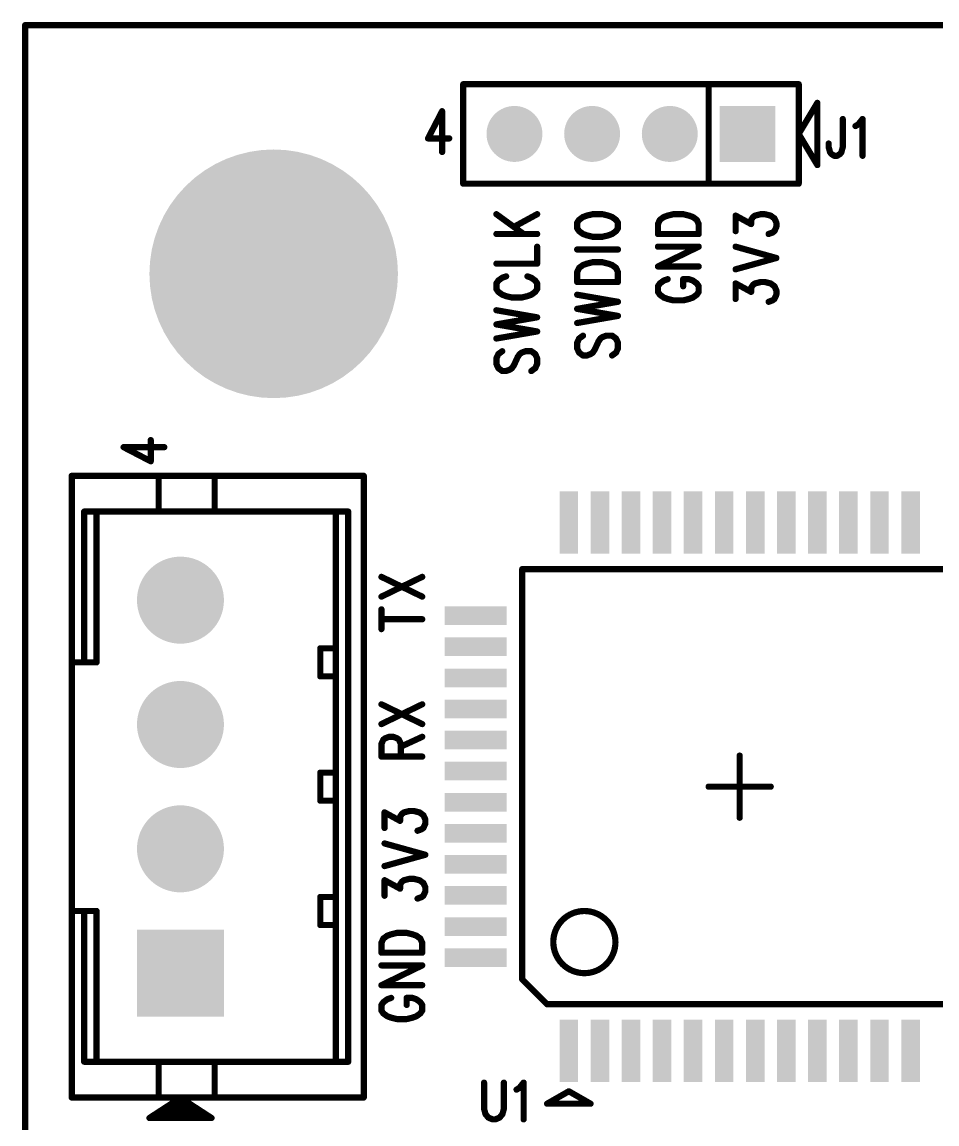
# Model space of a CAD drawing. Extents: x 100 to 147.9, y 92.1 to 144.1.
# Drawn here: x 99.95 to 114.68, y 126.32 to 144.05 of the extents above; entities that cross this region are included whole.
import ezdxf

# ---------------------------------------------------------------- set-up
doc = ezdxf.new("R2010")
doc.units = 0
doc.layers.get('0').update_dxf_attribs({"linetype": 'CONTINUOUS'})
doc.layers.add('MASK-TOP_PHO', color=10, linetype='CONTINUOUS')
doc.layers.add('SILK-TOP_PHO', color=9, linetype='CONTINUOUS')

# ---------------------------------------------------------------- blocks, each defined once
blk = doc.blocks.new('ROUND_1')
at = {"const_width": 0.050038}
blk.add_lwpolyline([(-0.025018, 0, 1), (0.025018, 0, 1)], format="xyb", close=True, dxfattribs=at)
blk = doc.blocks.new('ROUND_32')
at = {"const_width": 1.999996}
blk.add_lwpolyline([(-0.999998, 0, 1), (0.999998, 0, 1)], format="xyb", close=True, dxfattribs=at)
blk = doc.blocks.new('ROUND_11')
at = {"const_width": 0.44996}
blk.add_lwpolyline([(-0.22498, 0, 1), (0.22498, 0, 1)], format="xyb", close=True, dxfattribs=at)
blk = doc.blocks.new('ROUND_130')
at = {"const_width": 0.700024}
blk.add_lwpolyline([(-0.350012, 0, 1), (0.350012, 0, 1)], format="xyb", close=True, dxfattribs=at)
blk = doc.blocks.new('SQUARE_132')
blk.add_solid([(0.700024, 0.700024), (0.700024, -0.700024), (-0.700024, 0.700024), (-0.700024, -0.700024)])
blk = doc.blocks.new('SQUARE_234')
blk.add_solid([(0.44996, 0.44996), (0.44996, -0.44996), (-0.44996, 0.44996), (-0.44996, -0.44996)])
blk = doc.blocks.new('SQUARE_137')
blk.add_solid([(0.149986, 0.149986), (0.149986, -0.149986), (-0.149986, 0.149986), (-0.149986, -0.149986)])

msp = doc.modelspace()

# ---------------------------------------------------------------- linework, layer by layer
at = {"layer": 'MASK-TOP_PHO'}
for points, const_width in [([(143.999966, 143.999966), (100.000054, 143.999966)], 0.100076), ([(100.000054, 143.999966), (100.000054, 100.000054)], 0.100076), ([(108.7501, 135.64997), (108.7501, 136.349994)], 0.299972), ([(109.249972, 135.64997), (109.249972, 136.349994)], 0.299972), ([(109.750098, 135.64997), (109.750098, 136.349994)], 0.299972), ([(110.24997, 135.64997), (110.24997, 136.349994)], 0.299972), ([(110.750096, 135.64997), (110.750096, 136.349994)], 0.299972), ([(111.249968, 135.64997), (111.249968, 136.349994)], 0.299972), ([(111.750094, 135.64997), (111.750094, 136.349994)], 0.299972), ([(112.249966, 135.64997), (112.249966, 136.349994)], 0.299972), ([(112.750092, 135.64997), (112.750092, 136.349994)], 0.299972), ([(113.249964, 135.64997), (113.249964, 136.349994)], 0.299972), ([(113.75009, 135.64997), (113.75009, 136.349994)], 0.299972), ([(114.249962, 135.64997), (114.249962, 136.349994)], 0.299972), ([(107.599988, 134.500112), (106.899964, 134.500112)], 0.299972), ([(107.599988, 133.999986), (106.899964, 133.999986)], 0.299972), ([(107.599988, 133.500114), (106.899964, 133.500114)], 0.299972), ([(107.599988, 132.999988), (106.899964, 132.999988)], 0.299972), ([(107.599988, 132.500116), (106.899964, 132.500116)], 0.299972), ([(107.599988, 131.99999), (106.899964, 131.99999)], 0.299972), ([(107.599988, 131.500118), (106.899964, 131.500118)], 0.299972), ([(107.599988, 130.999992), (106.899964, 130.999992)], 0.299972), ([(107.599988, 130.50012), (106.899964, 130.50012)], 0.299972), ([(107.599988, 129.999994), (106.899964, 129.999994)], 0.299972), ([(107.599988, 129.500122), (106.899964, 129.500122)], 0.299972), ([(107.599988, 128.999996), (106.899964, 128.999996)], 0.299972), ([(108.7501, 127.150114), (108.7501, 127.849884)], 0.299972), ([(109.249972, 127.150114), (109.249972, 127.849884)], 0.299972), ([(109.750098, 127.150114), (109.750098, 127.849884)], 0.299972), ([(110.24997, 127.150114), (110.24997, 127.849884)], 0.299972), ([(110.750096, 127.150114), (110.750096, 127.849884)], 0.299972), ([(111.249968, 127.150114), (111.249968, 127.849884)], 0.299972), ([(111.750094, 127.150114), (111.750094, 127.849884)], 0.299972), ([(112.249966, 127.150114), (112.249966, 127.849884)], 0.299972), ([(112.750092, 127.150114), (112.750092, 127.849884)], 0.299972), ([(113.249964, 127.150114), (113.249964, 127.849884)], 0.299972), ([(113.75009, 127.150114), (113.75009, 127.849884)], 0.299972), ([(114.249962, 127.150114), (114.249962, 127.849884)], 0.299972)]:
    msp.add_lwpolyline(points, dxfattribs=dict(at, const_width=const_width))
at = {"layer": 'SILK-TOP_PHO', "const_width": 0.100076}
for points in [[(143.999966, 143.999966), (100.000054, 143.999966)], [(100.000054, 143.999966), (100.000054, 100.000054)], [(107.050078, 143.050006), (112.450118, 143.050006)], [(107.050078, 141.45006), (107.050078, 143.050006)], [(111.000032, 143.050006), (111.000032, 141.45006)], [(112.450118, 143.050006), (112.450118, 141.45006)], [(112.450118, 142.249906), (112.750092, 142.750032)], [(112.750092, 142.750032), (112.750092, 141.750034)], [(106.711242, 142.615666), (106.484166, 142.178024)], [(106.711242, 142.615666), (106.711242, 141.95933)], [(113.159032, 142.489174), (113.159032, 142.039086)], [(113.408968, 142.404592), (113.477294, 142.489174)], [(113.477294, 142.489174), (113.477294, 141.89837)], [(113.363756, 142.376652), (113.408968, 142.404592)], [(106.484166, 142.178024), (106.825034, 142.178024)], [(112.750092, 141.750034), (112.450118, 142.249906)], [(112.931702, 142.039086), (112.931702, 142.09522)], [(112.954562, 141.954758), (112.931702, 142.039086)], [(112.977168, 141.926564), (112.954562, 141.954758)], [(113.136426, 141.954758), (113.113566, 141.926564)], [(113.159032, 142.039086), (113.136426, 141.954758)], [(113.022634, 141.89837), (112.977168, 141.926564)], [(113.0681, 141.89837), (113.022634, 141.89837)], [(113.113566, 141.926564), (113.0681, 141.89837)], [(112.450118, 141.45006), (107.050078, 141.45006)], [(107.584494, 140.959078), (108.021882, 140.640816)], [(107.865672, 140.754608), (108.240576, 140.959078)], [(108.978192, 140.913612), (108.915708, 140.868146)], [(109.040676, 140.936472), (108.978192, 140.913612)], [(109.134402, 140.959078), (109.040676, 140.936472)], [(109.290612, 140.959078), (109.134402, 140.959078)], [(109.384338, 140.936472), (109.290612, 140.959078)], [(109.446822, 140.913612), (109.384338, 140.936472)], [(109.509306, 140.868146), (109.446822, 140.913612)], [(110.21568, 140.868146), (110.278164, 140.913612)], [(110.278164, 140.913612), (110.340648, 140.936472)], [(110.340648, 140.936472), (110.434374, 140.959078)], [(110.434374, 140.959078), (110.590584, 140.959078)], [(110.590584, 140.959078), (110.68431, 140.936472)], [(110.68431, 140.936472), (110.746794, 140.913612)], [(110.746794, 140.913612), (110.809278, 140.868146)], [(111.434372, 140.686282), (111.434372, 140.936472)], [(111.434372, 140.936472), (111.684308, 140.800074)], [(111.684308, 140.868146), (111.71555, 140.913612)], [(111.71555, 140.913612), (111.746792, 140.936472)], [(111.746792, 140.936472), (111.840518, 140.959078)], [(111.840518, 140.959078), (111.903002, 140.959078)], [(111.903002, 140.959078), (111.996982, 140.936472)], [(111.996982, 140.936472), (112.059466, 140.891006)], [(112.059466, 140.891006), (112.090708, 140.82268)], [(108.915708, 140.868146), (108.884466, 140.82268)], [(108.884466, 140.82268), (108.884466, 140.731748)], [(108.884466, 140.731748), (108.915708, 140.686282)], [(109.540548, 140.82268), (109.509306, 140.868146)], [(109.509306, 140.686282), (109.540548, 140.731748)], [(109.540548, 140.731748), (109.540548, 140.82268)], [(110.184438, 140.800074), (110.21568, 140.868146)], [(110.184438, 140.640816), (110.184438, 140.800074)], [(110.809278, 140.868146), (110.84052, 140.800074)], [(110.84052, 140.800074), (110.84052, 140.640816)], [(111.684308, 140.800074), (111.684308, 140.868146)], [(112.090708, 140.754608), (112.059466, 140.686282)], [(112.090708, 140.82268), (112.090708, 140.754608)], [(107.584494, 140.640816), (108.240576, 140.640816)], [(108.915708, 140.686282), (108.978192, 140.640816)], [(108.978192, 140.640816), (109.040676, 140.61821)], [(109.040676, 140.61821), (109.134402, 140.59535)], [(109.134402, 140.59535), (109.290612, 140.59535)], [(109.290612, 140.59535), (109.384338, 140.61821)], [(109.384338, 140.61821), (109.446822, 140.640816)], [(109.446822, 140.640816), (109.509306, 140.686282)], [(110.184438, 140.640816), (110.84052, 140.640816)], [(112.028224, 140.663676), (111.96574, 140.640816)], [(112.059466, 140.686282), (112.028224, 140.663676)], [(108.240576, 140.16355), (108.240576, 140.436346)], [(108.884466, 140.39088), (109.540548, 140.39088)], [(110.184438, 140.118084), (110.84052, 140.436346)], [(110.184438, 140.436346), (110.84052, 140.436346)], [(111.434372, 140.436346), (112.090708, 140.254482)], [(107.584494, 140.16355), (108.240576, 140.16355)], [(108.978192, 140.140944), (109.040676, 140.16355)], [(109.040676, 140.16355), (109.134402, 140.18641)], [(109.134402, 140.18641), (109.290612, 140.18641)], [(109.290612, 140.18641), (109.384338, 140.16355)], [(109.384338, 140.16355), (109.446822, 140.140944)], [(111.434372, 140.072618), (112.090708, 140.254482)], [(108.884466, 140.027152), (108.915708, 140.095478)], [(108.884466, 139.868148), (108.884466, 140.027152)], [(108.915708, 140.095478), (108.978192, 140.140944)], [(109.446822, 140.140944), (109.509306, 140.095478)], [(109.509306, 140.095478), (109.540548, 140.027152)], [(109.540548, 140.027152), (109.540548, 139.868148)], [(110.184438, 140.118084), (110.84052, 140.118084)], [(107.615736, 139.891008), (107.584494, 139.845542)], [(107.584494, 139.845542), (107.584494, 139.75461)], [(107.67822, 139.936474), (107.615736, 139.891008)], [(107.740704, 139.95908), (107.67822, 139.936474)], [(108.14685, 139.936474), (108.084366, 139.95908)], [(108.209334, 139.891008), (108.14685, 139.936474)], [(108.240576, 139.845542), (108.209334, 139.891008)], [(108.240576, 139.75461), (108.240576, 139.845542)], [(108.884466, 139.868148), (109.540548, 139.868148)], [(110.21568, 139.845542), (110.184438, 139.800076)], [(110.278164, 139.891008), (110.21568, 139.845542)], [(110.340648, 139.913614), (110.278164, 139.891008)], [(110.68431, 139.913614), (110.590584, 139.913614)], [(110.590584, 139.800076), (110.590584, 139.913614)], [(110.746794, 139.891008), (110.68431, 139.913614)], [(110.809278, 139.845542), (110.746794, 139.891008)], [(110.84052, 139.800076), (110.809278, 139.845542)], [(111.434372, 139.595352), (111.434372, 139.845542)], [(111.434372, 139.845542), (111.684308, 139.709144)], [(111.684308, 139.777216), (111.71555, 139.822682)], [(111.71555, 139.822682), (111.746792, 139.845542)], [(111.746792, 139.845542), (111.840518, 139.868148)], [(111.840518, 139.868148), (111.903002, 139.868148)], [(111.903002, 139.868148), (111.996982, 139.845542)], [(111.996982, 139.845542), (112.059466, 139.800076)], [(107.584494, 139.75461), (107.615736, 139.709144)], [(107.615736, 139.709144), (107.67822, 139.663678)], [(107.67822, 139.663678), (107.740704, 139.640818)], [(107.740704, 139.640818), (107.83443, 139.618212)], [(107.99064, 139.618212), (108.084366, 139.640818)], [(108.084366, 139.640818), (108.14685, 139.663678)], [(108.14685, 139.663678), (108.209334, 139.709144)], [(108.209334, 139.709144), (108.240576, 139.75461)], [(108.884466, 139.663678), (109.540548, 139.549886)], [(110.184438, 139.800076), (110.184438, 139.709144)], [(110.184438, 139.709144), (110.21568, 139.663678)], [(110.21568, 139.663678), (110.278164, 139.618212)], [(110.746794, 139.618212), (110.809278, 139.663678)], [(110.809278, 139.663678), (110.84052, 139.709144)], [(110.84052, 139.709144), (110.84052, 139.800076)], [(111.684308, 139.709144), (111.684308, 139.777216)], [(112.059466, 139.800076), (112.090708, 139.73175)], [(112.090708, 139.663678), (112.059466, 139.595352)], [(112.090708, 139.73175), (112.090708, 139.663678)], [(107.83443, 139.618212), (107.99064, 139.618212)], [(108.884466, 139.436348), (109.540548, 139.549886)], [(110.278164, 139.618212), (110.340648, 139.595352)], [(110.340648, 139.595352), (110.434374, 139.572746)], [(110.434374, 139.572746), (110.590584, 139.572746)], [(110.590584, 139.572746), (110.68431, 139.595352)], [(110.68431, 139.595352), (110.746794, 139.618212)], [(112.028224, 139.572746), (111.96574, 139.549886)], [(112.059466, 139.595352), (112.028224, 139.572746)], [(107.584494, 139.413742), (108.240576, 139.29995)], [(107.584494, 139.186412), (108.240576, 139.29995)], [(108.884466, 139.436348), (109.540548, 139.32281)], [(108.884466, 139.209018), (109.540548, 139.32281)], [(107.584494, 139.186412), (108.240576, 139.07262)], [(107.584494, 138.959082), (108.240576, 139.07262)], [(108.915708, 138.959082), (108.884466, 138.89101)], [(108.978192, 139.004548), (108.915708, 138.959082)], [(109.228128, 138.913616), (109.25937, 138.959082)], [(109.25937, 138.959082), (109.290612, 138.981942)], [(109.290612, 138.981942), (109.353096, 139.004548)], [(109.353096, 139.004548), (109.446822, 139.004548)], [(109.446822, 139.004548), (109.509306, 138.959082)], [(109.509306, 138.959082), (109.540548, 138.89101)], [(107.67822, 138.754612), (107.615736, 138.709146)], [(107.99064, 138.731752), (108.053124, 138.754612)], [(108.053124, 138.754612), (108.14685, 138.754612)], [(108.14685, 138.754612), (108.209334, 138.709146)], [(108.884466, 138.89101), (108.884466, 138.800078)], [(108.884466, 138.800078), (108.915708, 138.731752)], [(109.134402, 138.731752), (109.165644, 138.777218)], [(109.165644, 138.777218), (109.228128, 138.913616)], [(109.540548, 138.800078), (109.509306, 138.731752)], [(109.540548, 138.89101), (109.540548, 138.800078)], [(107.615736, 138.709146), (107.584494, 138.64082)], [(107.584494, 138.64082), (107.584494, 138.549888)], [(107.865672, 138.527282), (107.928156, 138.66368)], [(107.928156, 138.66368), (107.959398, 138.709146)], [(107.959398, 138.709146), (107.99064, 138.731752)], [(108.209334, 138.709146), (108.240576, 138.64082)], [(108.240576, 138.64082), (108.240576, 138.549888)], [(108.915708, 138.731752), (108.978192, 138.686286)], [(108.978192, 138.686286), (109.040676, 138.686286)], [(109.040676, 138.686286), (109.10316, 138.709146)], [(109.10316, 138.709146), (109.134402, 138.731752)], [(109.509306, 138.731752), (109.446822, 138.686286)], [(107.584494, 138.549888), (107.615736, 138.481816)], [(107.615736, 138.481816), (107.67822, 138.43635)], [(107.67822, 138.43635), (107.740704, 138.43635)], [(107.740704, 138.43635), (107.803188, 138.45921)], [(107.803188, 138.45921), (107.83443, 138.481816)], [(107.83443, 138.481816), (107.865672, 138.527282)], [(108.209334, 138.481816), (108.14685, 138.43635)], [(108.240576, 138.549888), (108.209334, 138.481816)], [(102.021894, 136.983978), (102.021894, 137.3251)], [(101.584252, 137.211308), (102.021894, 136.983978)], [(101.584252, 137.211308), (102.240588, 137.211308)], [(100.750116, 126.750064), (100.750116, 136.750044)], [(105.449878, 136.750044), (100.750116, 136.750044)], [(102.14991, 136.174988), (102.14991, 136.750044)], [(103.050086, 136.174988), (103.050086, 136.750044)], [(105.449878, 126.750064), (105.449878, 136.750044)], [(100.950014, 133.75005), (100.950014, 136.174988)], [(105.199942, 136.174988), (100.950014, 136.174988)], [(101.149912, 133.75005), (101.149912, 136.174988)], [(105.000044, 136.174988), (105.000044, 127.32512)], [(105.199942, 136.174988), (105.199942, 127.32512)], [(115.000024, 135.24992), (108.000038, 135.24992)], [(108.000038, 135.24992), (108.000038, 128.649984)], [(105.734358, 134.806944), (106.390694, 135.124952)], [(105.734358, 135.124952), (106.390694, 134.806944)], [(105.734358, 134.284212), (105.734358, 134.60222)], [(105.734358, 134.443216), (106.390694, 134.443216)], [(104.750108, 133.975094), (104.750108, 133.525006)], [(105.000044, 133.975094), (104.750108, 133.975094)], [(100.750116, 133.75005), (101.149912, 133.75005)], [(105.000044, 133.525006), (104.750108, 133.525006)], [(105.734358, 132.75691), (106.390694, 133.074918)], [(105.734358, 133.074918), (106.390694, 132.75691)], [(105.796842, 132.52958), (105.859326, 132.552186)], [(105.859326, 132.552186), (105.92181, 132.552186)], [(105.92181, 132.552186), (105.984294, 132.52958)], [(106.046778, 132.393182), (106.390694, 132.552186)], [(105.734358, 132.438648), (105.7656, 132.50672)], [(105.734358, 132.234178), (105.734358, 132.438648)], [(105.7656, 132.50672), (105.796842, 132.52958)], [(105.984294, 132.52958), (106.015536, 132.50672)], [(106.015536, 132.50672), (106.046778, 132.438648)], [(106.046778, 132.438648), (106.046778, 132.234178)], [(105.734358, 132.234178), (106.390694, 132.234178)], [(111.499904, 132.249926), (111.499904, 131.249928)], [(104.750108, 131.975098), (104.750108, 131.52501)], [(105.000044, 131.975098), (104.750108, 131.975098)], [(111.000032, 131.750054), (112.00003, 131.750054)], [(105.000044, 131.52501), (104.750108, 131.52501)], [(105.784396, 131.086352), (105.784396, 131.336288)], [(105.784396, 131.336288), (106.034332, 131.19989)], [(106.034332, 131.268216), (106.065574, 131.313682)], [(106.065574, 131.313682), (106.096816, 131.336288)], [(106.096816, 131.336288), (106.190542, 131.359148)], [(106.190542, 131.359148), (106.253026, 131.359148)], [(106.253026, 131.359148), (106.346752, 131.336288)], [(106.346752, 131.336288), (106.40949, 131.290822)], [(106.034332, 131.19989), (106.034332, 131.268216)], [(106.40949, 131.290822), (106.440732, 131.22275)], [(106.440732, 131.154424), (106.40949, 131.086352)], [(106.440732, 131.22275), (106.440732, 131.154424)], [(106.378248, 131.063746), (106.31551, 131.040886)], [(106.40949, 131.086352), (106.378248, 131.063746)], [(105.784396, 130.836416), (106.440732, 130.654552)], [(105.784396, 130.472688), (106.440732, 130.654552)], [(105.784396, 129.995422), (105.784396, 130.245358)], [(105.784396, 130.245358), (106.034332, 130.109214)], [(106.065574, 130.222752), (106.096816, 130.245358)], [(106.096816, 130.245358), (106.190542, 130.268218)], [(106.190542, 130.268218), (106.253026, 130.268218)], [(106.253026, 130.268218), (106.346752, 130.245358)], [(106.346752, 130.245358), (106.40949, 130.199892)], [(106.034332, 130.177286), (106.065574, 130.222752)], [(106.034332, 130.109214), (106.034332, 130.177286)], [(106.40949, 130.199892), (106.440732, 130.13182)], [(106.440732, 130.063748), (106.40949, 129.995422)], [(106.440732, 130.13182), (106.440732, 130.063748)], [(104.750108, 129.975102), (104.750108, 129.525014)], [(105.000044, 129.975102), (104.750108, 129.975102)], [(106.378248, 129.972816), (106.31551, 129.949956)], [(106.40949, 129.995422), (106.378248, 129.972816)], [(100.750116, 129.750058), (101.149912, 129.750058)], [(100.950014, 127.32512), (100.950014, 129.750058)], [(101.149912, 127.32512), (101.149912, 129.750058)], [(105.000044, 129.525014), (104.750108, 129.525014)], [(105.7656, 129.306828), (105.828084, 129.352294)], [(105.828084, 129.352294), (105.890568, 129.3749)], [(105.890568, 129.3749), (105.984294, 129.39776)], [(105.984294, 129.39776), (106.140504, 129.39776)], [(106.140504, 129.39776), (106.234484, 129.3749)], [(106.234484, 129.3749), (106.296968, 129.352294)], [(106.296968, 129.352294), (106.359452, 129.306828)], [(105.734358, 129.238756), (105.7656, 129.306828)], [(105.734358, 129.079498), (105.734358, 129.238756)], [(106.359452, 129.306828), (106.390694, 129.238756)], [(106.390694, 129.238756), (106.390694, 129.079498)], [(105.734358, 129.079498), (106.390694, 129.079498)], [(105.734358, 128.556766), (106.390694, 128.875028)], [(105.734358, 128.875028), (106.390694, 128.875028)], [(108.000038, 128.649984), (108.400088, 128.249934)], [(105.734358, 128.556766), (106.390694, 128.556766)], [(105.828084, 128.329436), (105.7656, 128.28397)], [(105.890568, 128.352296), (105.828084, 128.329436)], [(106.234484, 128.352296), (106.140504, 128.352296)], [(106.140504, 128.238758), (106.140504, 128.352296)], [(106.296968, 128.329436), (106.234484, 128.352296)], [(106.359452, 128.28397), (106.296968, 128.329436)], [(105.7656, 128.28397), (105.734358, 128.238758)], [(105.734358, 128.238758), (105.734358, 128.147826)], [(105.734358, 128.147826), (105.7656, 128.10236)], [(106.390694, 128.238758), (106.359452, 128.28397)], [(106.359452, 128.10236), (106.390694, 128.147826)], [(106.390694, 128.147826), (106.390694, 128.238758)], [(108.400088, 128.249934), (115.000024, 128.249934)], [(105.7656, 128.10236), (105.828084, 128.056894)], [(105.828084, 128.056894), (105.890568, 128.034034)], [(105.890568, 128.034034), (105.984294, 128.011428)], [(105.984294, 128.011428), (106.140504, 128.011428)], [(106.140504, 128.011428), (106.234484, 128.034034)], [(106.234484, 128.034034), (106.296968, 128.056894)], [(106.296968, 128.056894), (106.359452, 128.10236)], [(105.199942, 127.32512), (100.950014, 127.32512)], [(102.14991, 126.750064), (102.14991, 127.32512)], [(103.050086, 126.750064), (103.050086, 127.32512)], [(107.386374, 126.989078), (107.386374, 126.567184)], [(107.704636, 126.567184), (107.704636, 126.989078)], [(107.909106, 126.876556), (107.954572, 126.90475)], [(107.954572, 126.90475), (108.022644, 126.989078)], [(108.022644, 126.989078), (108.022644, 126.398528)], [(105.449878, 126.750064), (100.750116, 126.750064)], [(102.499922, 126.744984), (102.00005, 126.420118)], [(103.000048, 126.420118), (102.499922, 126.744984)], [(108.7501, 126.849886), (108.400088, 126.649988)], [(109.100112, 126.649988), (108.7501, 126.849886)], [(102.30993, 126.579884), (102.719886, 126.579884)], [(102.410006, 126.670054), (102.579932, 126.670054)], [(107.386374, 126.567184), (107.40898, 126.482856)], [(107.681776, 126.482856), (107.704636, 126.567184)], [(108.400088, 126.649988), (109.100112, 126.649988)], [(102.00005, 126.420118), (103.000048, 126.420118)], [(102.169976, 126.499874), (102.860094, 126.499874)], [(107.40898, 126.482856), (107.454446, 126.426468)], [(107.454446, 126.426468), (107.522772, 126.398528)], [(107.522772, 126.398528), (107.568238, 126.398528)], [(107.568238, 126.398528), (107.63631, 126.426468)], [(107.63631, 126.426468), (107.681776, 126.482856)]]:
    msp.add_lwpolyline(points, dxfattribs=at)
msp.add_lwpolyline([(108.500164, 129.249932, 1), (109.499908, 129.249932, 1)], format="xyb", close=True, dxfattribs=at)

# ---------------------------------------------------------------- block references
at = {"layer": 'MASK-TOP_PHO'}
for name, p in [('ROUND_1', (100.000054, 143.999966)), ('ROUND_11', (107.87507, 142.249906)), ('ROUND_11', (109.125004, 142.249906)), ('ROUND_11', (110.374938, 142.249906)), ('SQUARE_234', (111.625126, 142.249906)), ('ROUND_32', (104.000046, 139.999974)), ('SQUARE_137', (108.7501, 136.349994)), ('SQUARE_137', (109.249972, 136.349994)), ('SQUARE_137', (109.750098, 136.349994)), ('SQUARE_137', (110.24997, 136.349994)), ('SQUARE_137', (110.750096, 136.349994)), ('SQUARE_137', (111.249968, 136.349994)), ('SQUARE_137', (111.750094, 136.349994)), ('SQUARE_137', (112.249966, 136.349994)), ('SQUARE_137', (112.750092, 136.349994)), ('SQUARE_137', (113.249964, 136.349994)), ('SQUARE_137', (113.75009, 136.349994)), ('SQUARE_137', (114.249962, 136.349994)), ('SQUARE_137', (108.7501, 135.64997)), ('SQUARE_137', (109.249972, 135.64997)), ('SQUARE_137', (109.750098, 135.64997)), ('SQUARE_137', (110.24997, 135.64997)), ('SQUARE_137', (110.750096, 135.64997)), ('SQUARE_137', (111.249968, 135.64997)), ('SQUARE_137', (111.750094, 135.64997)), ('SQUARE_137', (112.249966, 135.64997)), ('SQUARE_137', (112.750092, 135.64997)), ('SQUARE_137', (113.249964, 135.64997)), ('SQUARE_137', (113.75009, 135.64997)), ('SQUARE_137', (114.249962, 135.64997)), ('ROUND_130', (102.499922, 134.750048)), ('SQUARE_137', (106.899964, 134.500112)), ('SQUARE_137', (107.599988, 134.500112)), ('SQUARE_137', (106.899964, 133.999986)), ('SQUARE_137', (107.599988, 133.999986)), ('SQUARE_137', (106.899964, 133.500114)), ('SQUARE_137', (107.599988, 133.500114)), ('ROUND_130', (102.499922, 132.750052)), ('SQUARE_137', (106.899964, 132.999988)), ('SQUARE_137', (107.599988, 132.999988)), ('SQUARE_137', (106.899964, 132.500116)), ('SQUARE_137', (107.599988, 132.500116)), ('SQUARE_137', (106.899964, 131.99999)), ('SQUARE_137', (107.599988, 131.99999)), ('SQUARE_137', (106.899964, 131.500118)), ('SQUARE_137', (107.599988, 131.500118)), ('ROUND_130', (102.499922, 130.750056)), ('SQUARE_137', (106.899964, 130.999992)), ('SQUARE_137', (107.599988, 130.999992)), ('SQUARE_137', (106.899964, 130.50012)), ('SQUARE_137', (107.599988, 130.50012)), ('SQUARE_137', (106.899964, 129.999994)), ('SQUARE_137', (107.599988, 129.999994)), ('SQUARE_137', (106.899964, 129.500122)), ('SQUARE_137', (107.599988, 129.500122)), ('SQUARE_132', (102.499922, 128.75006)), ('SQUARE_137', (106.899964, 128.999996)), ('SQUARE_137', (107.599988, 128.999996)), ('SQUARE_137', (108.7501, 127.849884)), ('SQUARE_137', (109.249972, 127.849884)), ('SQUARE_137', (109.750098, 127.849884)), ('SQUARE_137', (110.24997, 127.849884)), ('SQUARE_137', (110.750096, 127.849884)), ('SQUARE_137', (111.249968, 127.849884)), ('SQUARE_137', (111.750094, 127.849884)), ('SQUARE_137', (112.249966, 127.849884)), ('SQUARE_137', (112.750092, 127.849884)), ('SQUARE_137', (113.249964, 127.849884)), ('SQUARE_137', (113.75009, 127.849884)), ('SQUARE_137', (114.249962, 127.849884)), ('SQUARE_137', (108.7501, 127.150114)), ('SQUARE_137', (109.249972, 127.150114)), ('SQUARE_137', (109.750098, 127.150114)), ('SQUARE_137', (110.24997, 127.150114)), ('SQUARE_137', (110.750096, 127.150114)), ('SQUARE_137', (111.249968, 127.150114)), ('SQUARE_137', (111.750094, 127.150114)), ('SQUARE_137', (112.249966, 127.150114)), ('SQUARE_137', (112.750092, 127.150114)), ('SQUARE_137', (113.249964, 127.150114)), ('SQUARE_137', (113.75009, 127.150114)), ('SQUARE_137', (114.249962, 127.150114))]:
    msp.add_blockref(name, p, dxfattribs=at)
at = {"layer": 'SILK-TOP_PHO'}
for p in [(100.000054, 143.999966), (107.050078, 143.050006), (107.050078, 143.050006), (111.000032, 143.050006), (112.450118, 143.050006), (112.750092, 142.750032), (106.711242, 142.615666), (106.711242, 142.615666), (113.159032, 142.489174), (113.477294, 142.489174), (113.363756, 142.376652), (113.408968, 142.404592), (106.484166, 142.178024), (106.825034, 142.178024), (112.450118, 142.249906), (112.450118, 142.249906), (106.711242, 141.95933), (112.931702, 142.09522), (112.931702, 142.039086), (112.954562, 141.954758), (113.136426, 141.954758), (113.159032, 142.039086), (112.977168, 141.926564), (113.022634, 141.89837), (113.0681, 141.89837), (113.113566, 141.926564), (113.477294, 141.89837), (112.750092, 141.750034), (107.050078, 141.45006), (111.000032, 141.45006), (112.450118, 141.45006), (107.584494, 140.959078), (108.240576, 140.959078), (108.978192, 140.913612), (109.040676, 140.936472), (109.134402, 140.959078), (109.290612, 140.959078), (109.384338, 140.936472), (109.446822, 140.913612), (110.278164, 140.913612), (110.340648, 140.936472), (110.434374, 140.959078), (110.590584, 140.959078), (110.68431, 140.936472), (110.746794, 140.913612), (111.434372, 140.936472), (111.71555, 140.913612), (111.746792, 140.936472), (111.840518, 140.959078), (111.903002, 140.959078), (111.996982, 140.936472), (112.059466, 140.891006), (107.865672, 140.754608), (108.884466, 140.82268), (108.884466, 140.731748), (108.884466, 140.731748), (108.915708, 140.868146), (109.509306, 140.868146), (109.540548, 140.82268), (109.540548, 140.731748), (110.184438, 140.800074), (110.21568, 140.868146), (110.809278, 140.868146), (110.84052, 140.800074), (111.684308, 140.868146), (111.684308, 140.800074), (112.090708, 140.82268), (112.090708, 140.754608), (107.584494, 140.640816), (108.021882, 140.640816), (108.240576, 140.640816), (108.915708, 140.686282), (108.978192, 140.640816), (109.040676, 140.61821), (109.134402, 140.59535), (109.290612, 140.59535), (109.384338, 140.61821), (109.446822, 140.640816), (109.509306, 140.686282), (110.184438, 140.640816), (110.184438, 140.640816), (110.84052, 140.640816), (110.84052, 140.640816), (111.434372, 140.686282), (111.96574, 140.640816), (112.028224, 140.663676), (112.059466, 140.686282), (108.240576, 140.436346), (108.884466, 140.39088), (109.540548, 140.39088), (110.184438, 140.436346), (110.84052, 140.436346), (110.84052, 140.436346), (111.434372, 140.436346), (107.584494, 140.16355), (108.240576, 140.16355), (109.040676, 140.16355), (109.134402, 140.18641), (109.290612, 140.18641), (109.384338, 140.16355), (112.090708, 140.254482), (112.090708, 140.254482), (108.884466, 140.027152), (108.915708, 140.095478), (108.978192, 140.140944), (109.446822, 140.140944), (109.509306, 140.095478), (109.540548, 140.027152), (110.184438, 140.118084), (110.184438, 140.118084), (110.84052, 140.118084), (111.434372, 140.072618), (107.584494, 139.845542), (107.615736, 139.891008), (107.67822, 139.936474), (107.740704, 139.95908), (108.084366, 139.95908), (108.14685, 139.936474), (108.209334, 139.891008), (108.240576, 139.845542), (108.884466, 139.868148), (108.884466, 139.868148), (109.540548, 139.868148), (109.540548, 139.868148), (110.21568, 139.845542), (110.278164, 139.891008), (110.340648, 139.913614), (110.590584, 139.913614), (110.590584, 139.913614), (110.68431, 139.913614), (110.746794, 139.891008), (110.809278, 139.845542), (111.434372, 139.845542), (111.71555, 139.822682), (111.746792, 139.845542), (111.840518, 139.868148), (111.903002, 139.868148), (111.996982, 139.845542), (107.584494, 139.75461), (107.615736, 139.709144), (107.67822, 139.663678), (107.740704, 139.640818), (108.084366, 139.640818), (108.14685, 139.663678), (108.209334, 139.709144), (108.240576, 139.75461), (108.884466, 139.663678), (110.184438, 139.800076), (110.184438, 139.709144), (110.21568, 139.663678), (110.590584, 139.800076), (110.809278, 139.663678), (110.84052, 139.800076), (110.84052, 139.709144), (111.684308, 139.777216), (111.684308, 139.709144), (112.059466, 139.800076), (112.090708, 139.73175), (112.090708, 139.663678), (107.83443, 139.618212), (107.99064, 139.618212), (109.540548, 139.549886), (109.540548, 139.549886), (110.278164, 139.618212), (110.340648, 139.595352), (110.434374, 139.572746), (110.590584, 139.572746), (110.68431, 139.595352), (110.746794, 139.618212), (111.434372, 139.595352), (111.96574, 139.549886), (112.028224, 139.572746), (112.059466, 139.595352), (107.584494, 139.413742), (108.240576, 139.29995), (108.240576, 139.29995), (108.884466, 139.436348), (108.884466, 139.436348), (109.540548, 139.32281), (109.540548, 139.32281), (107.584494, 139.186412), (107.584494, 139.186412), (108.884466, 139.209018), (107.584494, 138.959082), (108.240576, 139.07262), (108.240576, 139.07262), (108.915708, 138.959082), (108.978192, 139.004548), (109.25937, 138.959082), (109.290612, 138.981942), (109.353096, 139.004548), (109.446822, 139.004548), (109.509306, 138.959082), (107.67822, 138.754612), (108.053124, 138.754612), (108.14685, 138.754612), (108.884466, 138.89101), (108.884466, 138.800078), (109.165644, 138.777218), (109.228128, 138.913616), (109.540548, 138.89101), (109.540548, 138.800078), (107.584494, 138.64082), (107.615736, 138.709146), (107.928156, 138.66368), (107.959398, 138.709146), (107.99064, 138.731752), (108.209334, 138.709146), (108.240576, 138.64082), (108.915708, 138.731752), (108.978192, 138.686286), (109.040676, 138.686286), (109.10316, 138.709146), (109.134402, 138.731752), (109.446822, 138.686286), (109.509306, 138.731752), (107.584494, 138.549888), (107.615736, 138.481816), (107.67822, 138.43635), (107.740704, 138.43635), (107.803188, 138.45921), (107.83443, 138.481816), (107.865672, 138.527282), (108.14685, 138.43635), (108.209334, 138.481816), (108.240576, 138.549888), (102.021894, 137.3251), (101.584252, 137.211308), (101.584252, 137.211308), (102.240588, 137.211308), (102.021894, 136.983978), (100.750116, 136.750044), (100.750116, 136.750044), (102.14991, 136.750044), (103.050086, 136.750044), (105.449878, 136.750044), (105.449878, 136.750044), (100.950014, 136.174988), (100.950014, 136.174988), (101.149912, 136.174988), (102.14991, 136.174988), (103.050086, 136.174988), (105.000044, 136.174988), (105.199942, 136.174988), (105.199942, 136.174988), (108.000038, 135.24992), (105.734358, 135.124952), (106.390694, 135.124952), (105.734358, 134.806944), (106.390694, 134.806944), (105.734358, 134.60222), (105.734358, 134.443216), (106.390694, 134.443216), (105.734358, 134.284212), (104.750108, 133.975094), (104.750108, 133.975094), (105.000044, 133.975094), (100.750116, 133.75005), (100.950014, 133.75005), (101.149912, 133.75005), (101.149912, 133.75005), (104.750108, 133.525006), (104.750108, 133.525006), (105.000044, 133.525006), (105.734358, 133.074918), (106.390694, 133.074918), (105.734358, 132.75691), (106.390694, 132.75691), (105.859326, 132.552186), (105.92181, 132.552186), (106.390694, 132.552186), (105.734358, 132.438648), (105.7656, 132.50672), (105.796842, 132.52958), (105.984294, 132.52958), (106.015536, 132.50672), (106.046778, 132.438648), (106.046778, 132.393182), (105.734358, 132.234178), (105.734358, 132.234178), (106.046778, 132.234178), (106.390694, 132.234178), (111.499904, 132.249926), (104.750108, 131.975098), (104.750108, 131.975098), (105.000044, 131.975098), (111.000032, 131.750054), (112.00003, 131.750054), (104.750108, 131.52501), (104.750108, 131.52501), (105.000044, 131.52501), (105.784396, 131.336288), (106.065574, 131.313682), (106.096816, 131.336288), (106.190542, 131.359148), (106.253026, 131.359148), (106.346752, 131.336288), (106.034332, 131.268216), (106.034332, 131.19989), (106.40949, 131.290822), (106.440732, 131.22275), (106.440732, 131.154424), (111.499904, 131.249928), (105.784396, 131.086352), (106.31551, 131.040886), (106.378248, 131.063746), (106.40949, 131.086352), (105.784396, 130.836416), (106.440732, 130.654552), (106.440732, 130.654552), (105.784396, 130.472688), (105.784396, 130.245358), (106.096816, 130.245358), (106.190542, 130.268218), (106.253026, 130.268218), (106.346752, 130.245358), (106.034332, 130.177286), (106.034332, 130.109214), (106.065574, 130.222752), (106.40949, 130.199892), (106.440732, 130.13182), (106.440732, 130.063748), (104.750108, 129.975102), (104.750108, 129.975102), (105.000044, 129.975102), (105.784396, 129.995422), (106.31551, 129.949956), (106.378248, 129.972816), (106.40949, 129.995422), (100.750116, 129.750058), (100.950014, 129.750058), (101.149912, 129.750058), (101.149912, 129.750058), (104.750108, 129.525014), (104.750108, 129.525014), (105.000044, 129.525014), (105.828084, 129.352294), (105.890568, 129.3749), (105.984294, 129.39776), (106.140504, 129.39776), (106.234484, 129.3749), (106.296968, 129.352294), (105.734358, 129.238756), (105.7656, 129.306828), (106.359452, 129.306828), (106.390694, 129.238756), (105.734358, 129.079498), (105.734358, 129.079498), (106.390694, 129.079498), (106.390694, 129.079498), (105.734358, 128.875028), (106.390694, 128.875028), (106.390694, 128.875028), (108.000038, 128.649984), (108.000038, 128.649984), (105.734358, 128.556766), (105.734358, 128.556766), (106.390694, 128.556766), (105.828084, 128.329436), (105.890568, 128.352296), (106.140504, 128.352296), (106.140504, 128.352296), (106.234484, 128.352296), (106.296968, 128.329436), (105.734358, 128.238758), (105.734358, 128.147826), (105.7656, 128.28397), (106.140504, 128.238758), (106.359452, 128.28397), (106.390694, 128.238758), (106.390694, 128.147826), (108.400088, 128.249934), (105.7656, 128.10236), (105.828084, 128.056894), (105.890568, 128.034034), (105.984294, 128.011428), (106.140504, 128.011428), (106.234484, 128.034034), (106.296968, 128.056894), (106.359452, 128.10236), (100.950014, 127.32512), (100.950014, 127.32512), (101.149912, 127.32512), (102.14991, 127.32512), (103.050086, 127.32512), (105.000044, 127.32512), (105.199942, 127.32512), (105.199942, 127.32512), (107.386374, 126.989078), (107.704636, 126.989078), (107.909106, 126.876556), (107.954572, 126.90475), (108.022644, 126.989078), (100.750116, 126.750064), (100.750116, 126.750064), (102.14991, 126.750064), (102.499922, 126.744984), (102.499922, 126.744984), (103.050086, 126.750064), (105.449878, 126.750064), (105.449878, 126.750064), (108.7501, 126.849886), (108.7501, 126.849886), (102.30993, 126.579884), (102.410006, 126.670054), (102.579932, 126.670054), (102.719886, 126.579884), (107.386374, 126.567184), (107.704636, 126.567184), (108.400088, 126.649988), (109.100112, 126.649988), (102.00005, 126.420118), (102.169976, 126.499874), (102.860094, 126.499874), (103.000048, 126.420118), (107.40898, 126.482856), (107.454446, 126.426468), (107.522772, 126.398528), (107.568238, 126.398528), (107.63631, 126.426468), (107.681776, 126.482856), (108.022644, 126.398528)]:
    msp.add_blockref('ROUND_1', p, dxfattribs=at)

doc.saveas('drawing.dxf')
